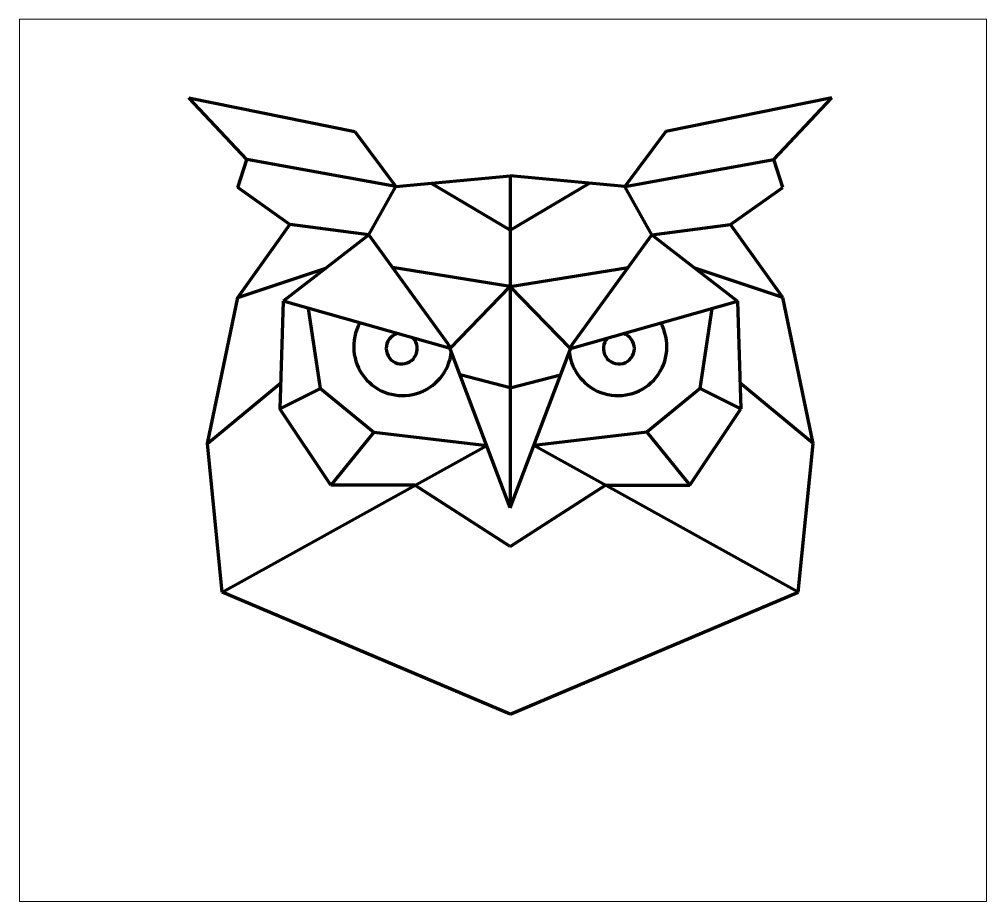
# Paper-space layout 'Layout2' of a CAD drawing. Header units: millimetres. Extents: x 89.7 to 156, y 61.1 to 121.6.
# The model-space entities are those that its viewports show. They can reach past a viewport. Long polylines and large blocks are cut down to what shows.
import ezdxf

# ---------------------------------------------------------------- set-up
doc = ezdxf.new("R2010")
doc.units = ezdxf.units.MM
pattern_1 = [(0, (0, 0), (0, 6.985), [5.08, -1.905]), (90, (0, 0), (-6.985, 4e-16), [5.08, -1.905])]

msp = doc.modelspace()

# ---------------------------------------------------------------- hatches: boundary and pattern name
at = {"lineweight": 211, "true_color": 0x149dc3}
h = msp.add_hatch(dxfattribs=at)
h.set_pattern_fill('ANGLE', color=142)
h.set_pattern_definition(pattern_1)
h.paths.add_polyline_path([(3424.67915, 1555.87719), (3424.66441, 1555.88136, 3.494276)])
h.paths.add_polyline_path([(3424.87526, 1555.88136), (3424.86052, 1555.87719, 3.494276)])
h.paths.add_polyline_path([(3424.76983, 1555.83061), (3424.72295, 1555.84271), (3424.76983, 1555.7186)])
h.paths.add_polyline_path([(3424.81672, 1555.84271), (3424.76983, 1555.83061), (3424.76983, 1555.7186)])
h.paths.add_polyline_path([(3424.76983, 1555.92524), (3424.71361, 1555.86744), (3424.72295, 1555.84271), (3424.76983, 1555.83061)])
h.paths.add_polyline_path([(3424.76983, 1555.92524), (3424.76983, 1555.83061), (3424.81672, 1555.84271), (3424.82606, 1555.86744)])
at = {"lineweight": 211, "true_color": 0x4abe14}
h = msp.add_hatch(dxfattribs=at)
h.set_pattern_fill('ANGLE', color=82)
h.set_pattern_definition(pattern_1)
h.paths.add_polyline_path([(3424.67915, 1555.87719), (3424.66441, 1555.88136, 3.494276)])
h.paths.add_polyline_path([(3424.76983, 1555.92524), (3424.71361, 1555.86744), (3424.72295, 1555.84271), (3424.76983, 1555.83061)])
h.paths.add_polyline_path([(3424.76983, 1555.92524), (3424.76983, 1555.83061), (3424.81672, 1555.84271), (3424.82606, 1555.86744)])
h.paths.add_polyline_path([(3424.81672, 1555.84271), (3424.76983, 1555.83061), (3424.76983, 1555.7186)])
h.paths.add_polyline_path([(3424.76983, 1555.83061), (3424.72295, 1555.84271), (3424.76983, 1555.7186)])
h.paths.add_polyline_path([(3424.87526, 1555.88136), (3424.86052, 1555.87719, 3.494276)])
h = msp.add_hatch(dxfattribs=at)
h.set_pattern_fill('ANGLE', color=82)
h.set_pattern_definition(pattern_1)
h.paths.add_polyline_path([(3424.76983, 1555.92524), (3424.71361, 1555.86744), (3424.72295, 1555.84271), (3424.76983, 1555.83061)])
h.paths.add_polyline_path([(3424.82606, 1555.86744), (3424.76983, 1555.92524), (3424.76983, 1555.83061), (3424.81672, 1555.84271)])
at = {"lineweight": 211, "true_color": 0x1d9dc3}
h = msp.add_hatch(dxfattribs=at)
h.set_pattern_fill('ANGLE', color=142)
h.set_pattern_definition(pattern_1)
h.paths.add_polyline_path([(3424.66441, 1555.88136), (3424.62936, 1555.89129, 1.224481), (3424.71476, 1555.8644), (3424.71361, 1555.86744), (3424.67915, 1555.87719, -3.494276)])
h.paths.add_polyline_path([(3424.86052, 1555.87719), (3424.82606, 1555.86744), (3424.82491, 1555.8644, 1.224481), (3424.91031, 1555.89129), (3424.87526, 1555.88136, -3.494276)])
at = {"lineweight": 211, "true_color": 0x149dc3}
h = msp.add_hatch(dxfattribs=at)
h.set_pattern_fill('ANGLE', color=142)
h.set_pattern_definition(pattern_1)
h.paths.add_polyline_path([(3424.66441, 1555.88136), (3424.62936, 1555.89129, 1.224481), (3424.71476, 1555.8644), (3424.71361, 1555.86744), (3424.67915, 1555.87719, -3.494276)])
h.paths.add_polyline_path([(3424.91031, 1555.89129), (3424.87526, 1555.88136, -3.494276), (3424.86052, 1555.87719), (3424.82606, 1555.86744), (3424.82491, 1555.8644, 1.224481)])
at = {"lineweight": 211, "true_color": 0x4abe14}
h = msp.add_hatch(dxfattribs=at)
h.set_pattern_fill('ANGLE', color=82)
h.set_pattern_definition(pattern_1)
h.paths.add_polyline_path([(3424.67915, 1555.87719), (3424.66441, 1555.88136, 3.494276)])
h.paths.add_polyline_path([(3424.87526, 1555.88136), (3424.86052, 1555.87719, 3.494276)])
h = msp.add_hatch(dxfattribs=at)
h.set_pattern_fill('ANGLE', color=82)
h.set_pattern_definition(pattern_1)
h.paths.add_polyline_path([(3424.76983, 1555.83061), (3424.72295, 1555.84271), (3424.76983, 1555.7186)])
h.paths.add_polyline_path([(3424.81672, 1555.84271), (3424.76983, 1555.83061), (3424.76983, 1555.7186)])

# ---------------------------------------------------------------- linework, layer by layer
at = {"color": 18, "lineweight": 106, "true_color": 0x000000}
for p, q in [((3424.52382, 1556.04386), (3424.46961, 1556.10148)), ((3424.46961, 1556.10148), (3424.62459, 1556.07024)), ((3425.07006, 1556.10148), (3424.91508, 1556.07024)), ((3425.01585, 1556.04386), (3425.07006, 1556.10148)), ((3424.62459, 1556.07024), (3424.66282, 1556.01888)), ((3424.91508, 1556.07024), (3424.87685, 1556.01888)), ((3424.51546, 1556.0179), (3424.52382, 1556.04386)), ((3424.66282, 1556.01888), (3424.52382, 1556.04386)), ((3424.87685, 1556.01888), (3425.01585, 1556.04386)), ((3425.02421, 1556.0179), (3425.01585, 1556.04386)), ((3424.66282, 1556.01888), (3424.76983, 1556.0286)), ((3424.87685, 1556.01888), (3424.76983, 1556.0286)), ((3424.76983, 1556.0286), (3424.76983, 1555.7186)), ((3424.76983, 1556.0286), (3424.76983, 1555.7186)), ((3424.56412, 1555.9832), (3424.51546, 1556.0179)), ((3424.63777, 1555.97358), (3424.66282, 1556.01888)), ((3424.76983, 1555.97813), (3424.69576, 1556.02187)), ((3424.76983, 1555.97813), (3424.8439, 1556.02187)), ((3424.9019, 1555.97358), (3424.87685, 1556.01888)), ((3424.97555, 1555.9832), (3425.02421, 1556.0179)), ((3424.51546, 1555.91517), (3424.56412, 1555.9832)), ((3424.63777, 1555.97358), (3424.56412, 1555.9832)), ((3424.9019, 1555.97358), (3424.97555, 1555.9832)), ((3425.02421, 1555.91517), (3424.97555, 1555.9832)), ((3424.63777, 1555.97358), (3424.59747, 1555.94234)), ((3424.71215, 1555.87131), (3424.63777, 1555.97358)), ((3424.82752, 1555.87131), (3424.9019, 1555.97358)), ((3424.9019, 1555.97358), (3424.9422, 1555.94234)), ((3424.51546, 1555.91517), (3424.59747, 1555.94234)), ((3424.59747, 1555.94234), (3424.55775, 1555.91155)), ((3424.76983, 1555.92524), (3424.65989, 1555.94317)), ((3424.76983, 1555.92524), (3424.87978, 1555.94317)), ((3425.02421, 1555.91517), (3424.9422, 1555.94234)), ((3424.9422, 1555.94234), (3424.98191, 1555.91155)), ((3424.71361, 1555.86744), (3424.76983, 1555.92524)), ((3424.82606, 1555.86744), (3424.76983, 1555.92524)), ((3424.48704, 1555.77871), (3424.51546, 1555.91517)), ((3424.55775, 1555.91155), (3424.55473, 1555.811)), ((3424.71361, 1555.86744), (3424.55775, 1555.91155)), ((3424.82606, 1555.86744), (3424.98191, 1555.91155)), ((3424.98191, 1555.91155), (3424.98493, 1555.811)), ((3425.05262, 1555.77871), (3425.02421, 1555.91517)), ((3424.59271, 1555.83001), (3424.58136, 1555.90487)), ((3424.94696, 1555.83001), (3424.95831, 1555.90487)), ((3424.76983, 1555.7186), (3424.71215, 1555.87131)), ((3424.76983, 1555.7186), (3424.82752, 1555.87131)), ((3424.76983, 1555.83061), (3424.72295, 1555.84271)), ((3424.76983, 1555.83061), (3424.81672, 1555.84271)), ((3424.48704, 1555.77871), (3424.55546, 1555.83526)), ((3424.55473, 1555.811), (3424.59271, 1555.83001)), ((3424.59271, 1555.83001), (3424.6425, 1555.78924)), ((3424.94696, 1555.83001), (3424.89716, 1555.78924)), ((3424.98493, 1555.811), (3424.94696, 1555.83001)), ((3425.05262, 1555.77871), (3424.9842, 1555.83526)), ((3424.60215, 1555.73977), (3424.55473, 1555.811)), ((3424.93751, 1555.73977), (3424.98493, 1555.811)), ((3424.6425, 1555.78924), (3424.60215, 1555.73977)), ((3424.6425, 1555.78924), (3424.74779, 1555.77694)), ((3424.89716, 1555.78924), (3424.79187, 1555.77694)), ((3424.89716, 1555.78924), (3424.93751, 1555.73977)), ((3424.50093, 1555.63989), (3424.48704, 1555.77871)), ((3424.50093, 1555.63989), (3424.74779, 1555.77694)), ((3425.03874, 1555.63989), (3424.79187, 1555.77694)), ((3425.03874, 1555.63989), (3425.05262, 1555.77871)), ((3424.68084, 1555.73977), (3424.60215, 1555.73977)), ((3424.76983, 1555.68246), (3424.68084, 1555.73977)), ((3424.76983, 1555.68246), (3424.85883, 1555.73977)), ((3424.85883, 1555.73977), (3424.93751, 1555.73977)), ((3424.76983, 1555.52577), (3424.50093, 1555.63989)), ((3424.76983, 1555.52577), (3425.03874, 1555.63989))]:
    msp.add_line(p, q, dxfattribs=at)
for centre, radius, start, end in [((3424.66932, 1555.86913), 0.04569, 150.99831, 354.048), ((3424.87035, 1555.86913), 0.04569, 185.952, 29.00169), ((3424.66843, 1555.86746), 0.01448, 106.13691, 42.25617), ((3424.87123, 1555.86746), 0.01448, 137.74383, 73.86309)]:
    msp.add_arc(centre, radius, start, end, dxfattribs=at)

psp = doc.layouts.new('Layout2')

# ---------------------------------------------------------------- viewports
at = {"layer": '0', "color": 3}
psp.add_viewport(center=(122.806, 91.4), size=(66.296, 60.50015), view_center_point=(3424.76301, 1555.76283), view_height=0.8241644, dxfattribs=at)

doc.saveas('drawing.dxf')
